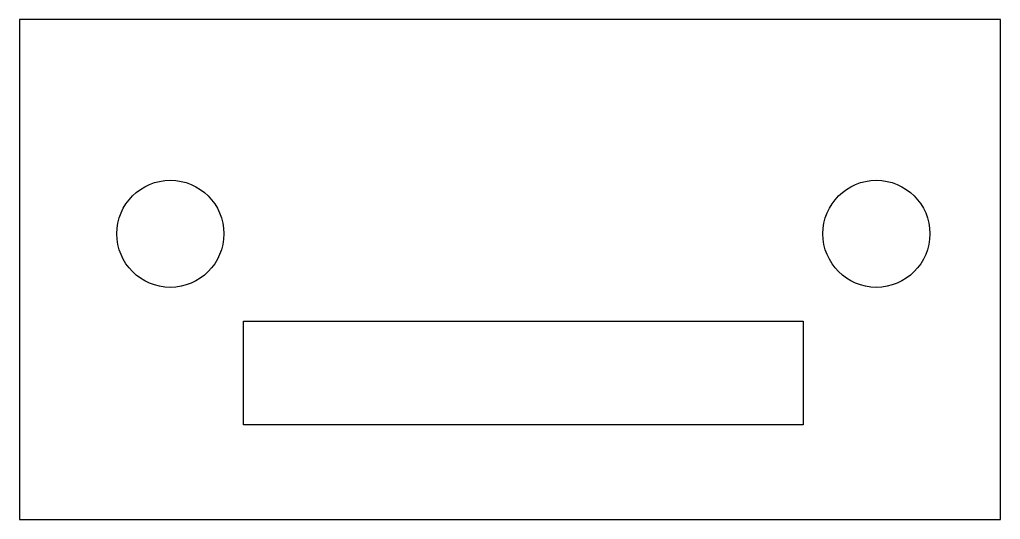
# Model space of a CAD drawing. Header units: millimetres. Extents: x -37.4 to -9.9, y 20 to 34.
import ezdxf

# ---------------------------------------------------------------- set-up
doc = ezdxf.new("R2010")
doc.units = ezdxf.units.MM
doc.layers.get('0').update_dxf_attribs({"linetype": 'CONTINUOUS'})

msp = doc.modelspace()

# ---------------------------------------------------------------- linework, layer by layer
for points in [[(-37.429, 19.987), (-9.925, 19.987), (-9.925, 33.987), (-37.429, 33.987)], [(-15.452, 25.537), (-15.452, 22.637), (-31.152, 22.637), (-31.152, 25.537)]]:
    msp.add_lwpolyline(points, close=True)
for centre in [(-33.202, 27.987), (-13.402, 27.987)]:
    msp.add_circle(centre, 1.5)

doc.saveas('drawing.dxf')
